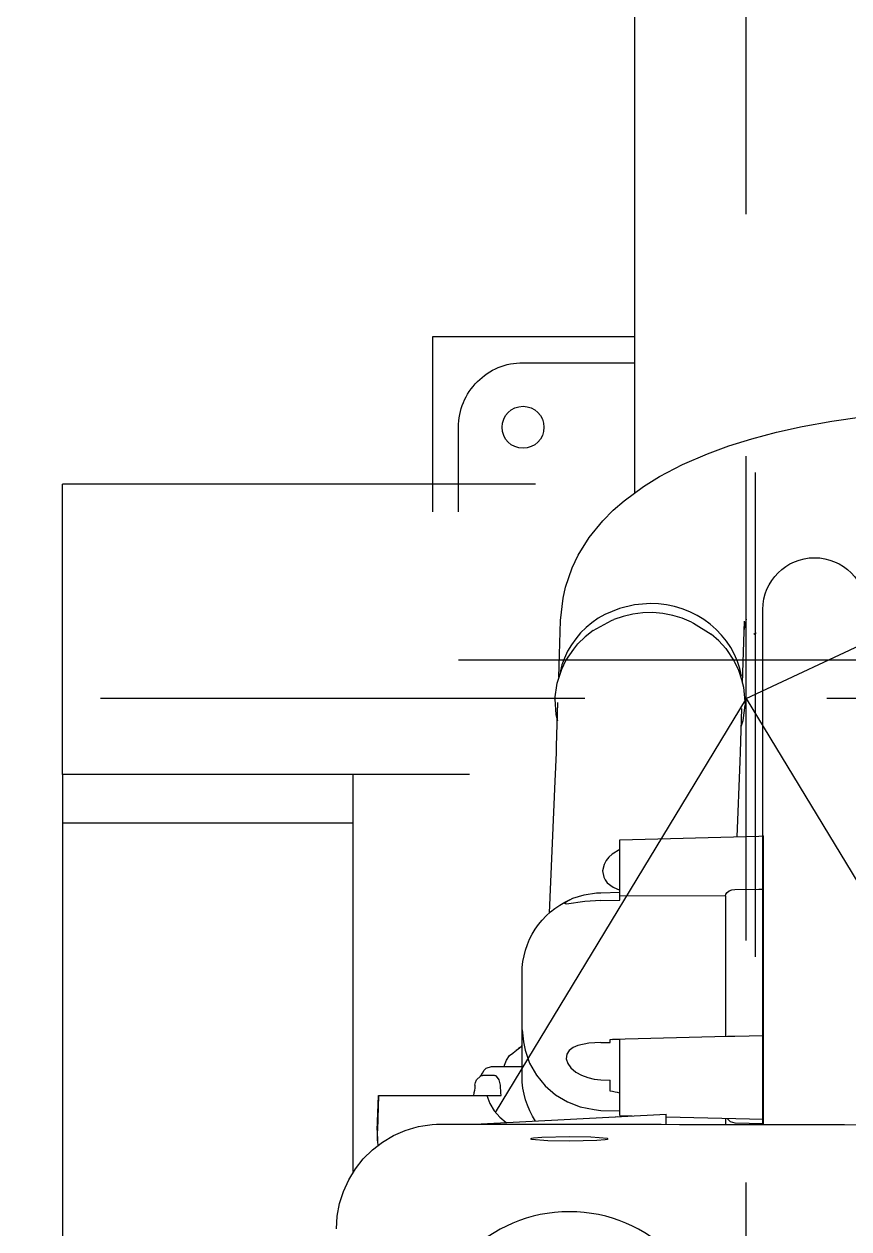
# Model space of a CAD drawing. Extents: x 33214 to 95067, y 8279 to 51908.
# Drawn here: x 42578.9 to 42834.4, y 20102.7 to 20475.9 of the extents above; entities that cross this region are included whole.
import ezdxf

# ---------------------------------------------------------------- set-up
doc = ezdxf.new("R2010")
doc.units = 0
doc.header["$LTSCALE"] = 300
doc.header["$MEASUREMENT"] = 0
for name, pattern in [('DASHDOT', [1, 0.5, -0.25, 0, -0.25]), ('DASHED', [0.75, 0.5, -0.25]), ('PHANTOM', [2.1, 1.25, -0.2, 0.125, -0.2, 0.125, -0.2]), ('SNT-025', [0.74, 0.4, -0.17, 0, -0.17])]:
    doc.linetypes.add(name, pattern=pattern)
doc.layers.get('0').update_dxf_attribs({"linetype": 'CONTINUOUS'})
for name, color, linetype in [('GENERATORSETT', 1, 'CONTINUOUS'), ('S0CO2', 2, 'CONTINUOUS'), ('S0CO3', 3, 'CONTINUOUS'), ('S0PH1', 1, 'PHANTOM'), ('Tanks', 9, 'CONTINUOUS')]:
    doc.layers.add(name, color=color, linetype=linetype)

# ---------------------------------------------------------------- blocks, each defined once
blk = doc.blocks.new('below 1-deck')
at = {"linetype": 'DASHED'}
for p, q in [((10000, -3525), (10000, 1875)), ((10000, -1875), (14000, 0)), ((14000, -1875), (9000, -1875)), ((10000, -1875), (9000, -3525)), ((10000, -1875), (11000, -3525))]:
    blk.add_line(p, q, dxfattribs=at)
blk = doc.blocks.new('GENERATOR-BORDE')
at = {"layer": 'GENERATORSETT'}
for p, q in [((-2660.61, -390.39), (-2660.61, 389.61)), ((-2570.61, -390.39), (-2570.61, -267.45)), ((-2563, -276.92), (-2562.94, -275.27)), ((-2563.1, -280.29), (-2563.09, -279.6)), ((-2563.09, -279.6), (-2563.01, -277.02)), ((-2563.01, -277.02), (-2563, -276.92)), ((-2562.99, -279.6), (-2562.93, -280.29)), ((-2563.1, -280.29), (-2562.72, -291)), ((-2562.93, -280.29), (-2562.54, -291)), ((-2532.87, -282.13), (-2473.56, -285.24)), ((-2514.03, -283.07), (-2513.96, -283.12)), ((-2473.56, -282.07), (-2473.56, -285.24)), ((-2473.56, -284.41), (-2443.41, -283.62)), ((-2455.2, -283.93), (-2455.2, -282.05)), ((-2454.7, -283.91), (-2453.75, -282.95)), ((-2453.75, -282.95), (-2452.29, -282.52)), ((-2452.29, -282.52), (-2443.41, -282.32)), ((-2443.61, -282.03), (-2443.61, -426.96)), ((-2443.41, -282.03), (-2443.41, -282.32)), ((-2443.41, -282.32), (-2443.41, -283.62)), ((-2443.41, -283.62), (-2443.41, -309.54)), ((-2493.86, -286.37), (-2487.91, -286.21)), ((-2489.23, -284.41), (-2488.55, -284.45)), ((-2487.91, -284.78), (-2484.08, -284.68)), ((-2487.91, -284.78), (-2487.91, -308.45)), ((-2562.72, -291), (-2562.54, -291)), ((-2562.54, -291), (-2534.23, -291)), ((-2534.23, -291), (-2531.45, -291)), ((-2531.45, -291), (-2529.08, -291)), ((-2529.08, -291), (-2524.64, -291)), ((-2490.91, -292.35), (-2490.91, -295.79)), ((-2531.18, -296.95), (-2530.73, -297.38)), ((-2530.73, -297.38), (-2530.51, -297.95)), ((-2530.17, -297.27), (-2526.85, -297.27)), ((-2518.21, -296.93), (-2518.21, -300.43)), ((-2493.86, -295.9), (-2490.91, -295.79)), ((-2527.67, -300), (-2524.27, -300)), ((-2524.27, -300), (-2518.21, -300)), ((-2523.67, -300), (-2523.63, -300.44)), ((-2518.21, -300.43), (-2518.21, -311.38)), ((-2521.74, -303.66), (-2521.52, -303.82)), ((-2521.52, -303.82), (-2519.45, -305.41)), ((-2519.45, -305.41), (-2518.53, -306.21)), ((-2518.58, -306.1), (-2518.21, -306.51)), ((-2493.86, -307.4), (-2490.91, -307.44)), ((-2490.91, -307.44), (-2490.91, -308.37)), ((-2490.91, -308.37), (-2490.16, -308.4)), ((-2490.16, -308.4), (-2454.55, -309.33)), ((-2455.2, -352.82), (-2455.2, -309.31)), ((-2452.29, -309.33), (-2443.41, -309.54)), ((-2443.41, -309.54), (-2443.41, -354.93)), ((-2518.21, -311.38), (-2518.21, -328.84)), ((-2518.21, -328.84), (-2518.21, -328.84)), ((-2493.86, -351.41), (-2487.91, -351.5)), ((-2493.86, -353.83), (-2487.91, -353.98)), ((-2487.91, -351.5), (-2487.91, -352.74)), ((-2487.91, -352.74), (-2487.91, -370.19)), ((-2452.29, -354.84), (-2444.91, -354.92)), ((-2444.91, -354.92), (-2443.41, -354.93)), ((-2443.41, -354.93), (-2443.41, -361.35)), ((-2443.41, -361.35), (-2443.41, -371.39)), ((-2487.91, -370.19), (-2444.91, -371.35)), ((-2444.91, -371.35), (-2443.41, -371.39)), ((-2570.61, -375.39), (-2660.61, -375.39)), ((-2534.53, -390.39), (-2660.61, -390.39)), ((-2660.61, -390.39), (-2660.61, -480.39)), ((-2450.66, -394.45), (-2450.55, -397.39)), ((-2507.59, -397.16), (-2507.52, -399.2)), ((-2507.52, -399.2), (-2507.1, -412.7)), ((-2450.55, -397.39), (-2450.13, -410.9)), ((-2450.3, -405.31), (-2449.69, -407.2)), ((-2508.06, -413.8), (-2507.77, -409.04)), ((-2507.77, -409.04), (-2507.27, -407.11)), ((-2449.69, -407.2), (-2449.09, -411.93)), ((-2506.83, -420.54), (-2506.28, -438.17)), ((-2449.9, -418.74), (-2449.28, -437.91)), ((-2443.61, -426.96), (-2443.61, -441.6)), ((-2496.16, -435.07), (-2490.5, -438.13)), ((-2465.08, -437.32), (-2459.62, -433.91)), ((-2449.37, -435.03), (-2448.65, -438.51)), ((-2446.42, -433.91), (-2445.68, -434.4)), ((-2490.5, -438.13), (-2489.78, -438.42)), ((-2465.78, -437.66), (-2465.08, -437.32)), ((-2514.06, -480.39), (-2660.61, -480.39))]:
    blk.add_line(p, q, dxfattribs=at)
for points in [[(-2575.7, -249.67), (-2575.46, -253.62), (-2574.74, -257.51), (-2573.55, -261.28), (-2571.92, -264.88), (-2569.86, -268.26), (-2567.4, -271.36), (-2564.59, -274.14), (-2561.45, -276.55), (-2558.05, -278.56), (-2554.43, -280.15)], [(-2515.56, -277.59), (-2515.33, -277.47), (-2510.23, -277.07), (-2503.56, -276.96)], [(-2503.56, -278.22), (-2512.05, -278.03), (-2514.65, -277.83), (-2515.33, -277.71), (-2515.56, -277.59)], [(-2503.56, -276.96), (-2495.08, -277.14), (-2492.48, -277.35), (-2491.8, -277.47), (-2491.56, -277.59)], [(-2491.56, -277.59), (-2491.79, -277.71), (-2496.9, -278.11), (-2503.56, -278.22)], [(-2529.08, -291), (-2528.16, -288.54), (-2526.83, -286.27), (-2525.12, -284.28), (-2523.09, -282.61)], [(-2518.21, -311.38), (-2517.8, -307.66), (-2517.3, -305.05), (-2515.86, -301.03), (-2513.76, -297.33), (-2511.05, -294.03), (-2507.82, -291.25), (-2504.16, -289.05), (-2500.18, -287.52), (-2495.85, -286.65), (-2493.86, -286.37)], [(-2532.82, -294.17), (-2532.66, -295.06), (-2532.29, -295.85), (-2531.14, -296.98)], [(-2524.93, -294.17), (-2525.27, -295.85), (-2526.09, -296.98)], [(-2530.51, -297.95), (-2529.96, -298.88), (-2529.32, -299.43), (-2527.67, -300)], [(-2493.86, -307.4), (-2497.52, -307.17), (-2500.93, -306.48), (-2502.42, -305.86), (-2503.63, -304.98), (-2504.39, -303.78), (-2504.54, -302.36), (-2504.06, -300.89), (-2503.08, -299.54), (-2501.56, -298.25), (-2499.8, -297.25), (-2497.89, -296.55), (-2495.89, -296.1), (-2493.86, -295.9)], [(-2523.63, -300.44), (-2523.01, -301.96), (-2522.07, -303.38), (-2521.09, -304.16)], [(-2519.68, -300), (-2518.19, -300.1)], [(-2454.55, -309.33), (-2452.29, -309.33)], [(-2509.74, -347.56), (-2507.93, -388.33), (-2507.59, -397.16)], [(-2493.86, -351.41), (-2498.73, -351.08), (-2504.42, -350.32), (-2504.87, -350.4), (-2504.91, -350.44)], [(-2504.91, -350.44), (-2504.54, -350.98), (-2502.46, -352.09), (-2498.97, -353.19), (-2495.16, -353.77), (-2493.86, -353.83)], [(-2455.2, -352.82), (-2487.91, -352.74)], [(-2455.2, -352.82), (-2455.06, -353.33), (-2454.69, -353.87), (-2454.07, -354.36), (-2453.24, -354.71), (-2452.29, -354.84)], [(-2487.91, -367.18), (-2490.28, -365.78), (-2491.3, -364.87), (-2492.17, -363.8), (-2492.82, -362.59), (-2493.26, -360.59), (-2492.93, -358.63), (-2492.5, -357.77), (-2491.82, -356.88), (-2490.03, -355.5), (-2487.91, -354.58)], [(-2451.61, -371.17), (-2450.66, -394.45)], [(-2508.06, -413.8), (-2507.36, -418.7), (-2505.93, -423.08), (-2504.65, -425.71), (-2502.17, -429.3), (-2500.94, -430.91)], [(-2455.12, -429.46), (-2452.54, -425.53), (-2451.18, -422.77), (-2450.19, -419.86), (-2449.6, -417.54), (-2449.09, -411.93)], [(-2450.29, -420.94), (-2450.79, -423.24), (-2451.51, -425.48), (-2452.43, -427.66), (-2453.56, -429.75), (-2454.89, -431.75), (-2456.4, -433.63), (-2458.08, -435.38), (-2459.92, -436.98), (-2461.91, -438.43), (-2464.02, -439.71), (-2466.25, -440.81), (-2468.57, -441.73), (-2470.97, -442.45), (-2473.43, -442.98), (-2475.93, -443.3), (-2478.45, -443.41)], [(-2478.45, -443.41), (-2483.34, -443.04), (-2488.08, -441.9), (-2492.54, -440.02), (-2494.62, -438.82), (-2496.58, -437.45), (-2498.4, -435.94), (-2500.08, -434.28), (-2501.6, -432.5), (-2502.94, -430.6), (-2504.1, -428.6), (-2505.08, -426.51), (-2505.85, -424.36), (-2506.42, -422.14)], [(-2496.16, -435.07), (-2498.68, -433.11), (-2500.94, -430.91)], [(-2455.12, -429.46), (-2457.24, -431.8), (-2459.62, -433.91)], [(-2506.28, -438.17), (-2505.45, -445.1), (-2504.77, -448.51), (-2502.69, -454.46), (-2500.83, -458.36), (-2497.44, -463.87), (-2493.19, -469.05), (-2489.98, -472.31), (-2486.56, -475.25), (-2480.59, -479.67), (-2475.59, -482.75), (-2468.47, -486.42), (-2460.79, -489.78), (-2454.17, -492.23), (-2447.03, -494.46), (-2439.43, -496.47), (-2431.42, -498.24), (-2422.22, -499.93), (-2412.97, -501.25), (-2404.39, -502.2), (-2395.62, -502.88), (-2385.61, -503.3), (-2377.79, -503.44)], [(-2465.78, -437.66), (-2468.61, -438.85), (-2471.56, -439.74), (-2474.61, -440.32), (-2477.7, -440.58), (-2480.8, -440.52), (-2483.88, -440.13), (-2486.88, -439.43), (-2489.78, -438.42)]]:
    blk.add_lwpolyline(points, dxfattribs=at)
blk.add_circle((-2503.56, -210), 45, dxfattribs=at)
for centre, radius, start, end in [((-2529.29, -278.08), 33.74, 178.0335, 182.5789), ((-2543.25, -249.66), 32.48, 249.8722, 270.003), ((-2553.46, 56717.89), 57000.02, 270.010266, 270.192964), ((-2493.24, -296.89), 24.96, 146.3722, 180.0864), ((-2548.91, -294.92), 16.1, 2.6616, 14.0907), ((-2498.08, -295), 26.86, 171.4381, 178.2348), ((-2422.52, -632.82), 347.27, 100.8529, 101.3573), ((-2529.93, -294.91), 2.39, 239.6739, 250.4357), ((-2530.15, -295.55), 1.72, 250.218, 269.4582), ((-2526.86, -296.16), 1.11, 270.4533, 294.6547), ((-2527.04, -295.77), 1.54, 294.5489, 308.1223), ((-2533.16, -321.84), 21.41, 48.7819, 52.0931), ((-2533.16, -321.84), 21.41, 45.6774, 46.8762), ((-2482.44, -13.33), 295.17, 268.5024, 268.9394), ((-2493.24, -328.85), 24.97, 179.9785, 246.3272), ((-2427.61, -441.6), 16, 180.0011, 359.9989)]:
    blk.add_arc(centre, radius, start, end, dxfattribs=at)
blk = doc.blocks.new('motorfundament')
at = {"layer": 'S0CO3', "linetype": 'Continuous'}
blk.add_line((2465.39, -750), (2465.39, -1811.42), dxfattribs=at)
blk.add_lwpolyline([(2465.39, -1763), (2402.89, -1763), (2402.89, -1817.21)], dxfattribs=at)
blk.add_lwpolyline([(2410.89, -1817.21), (2410.89, -1791, -0.414214), (2430.89, -1771), (2465.39, -1771)], format="xyb", dxfattribs=at)
blk.add_circle((2430.89, -1791), 6.5, dxfattribs=at)
at = {"layer": 'S0PH1', "linetype": 'DASHDOT'}
for p, q in [((2502.89, -1955), (2502.89, -1771)), ((2410.89, -1863), (2594.89, -1863))]:
    blk.add_line(p, q, dxfattribs=at)

msp = doc.modelspace()

# ---------------------------------------------------------------- block references
at = {"layer": 'GENERATORSETT', "linetype": 'SNT-025', "xscale": -1, "rotation": 180}
msp.add_blockref('GENERATOR-BORDE', (45251.36, 19852.98), dxfattribs=at)
at = {"layer": 'S0CO2', "color": 6}
msp.add_blockref('motorfundament', (40302.55, 22141.98), dxfattribs=at)
at = {"layer": 'Tanks'}
msp.add_blockref('below 1-deck', (32802.55, 22141.98), dxfattribs=at)

doc.saveas('drawing.dxf')
